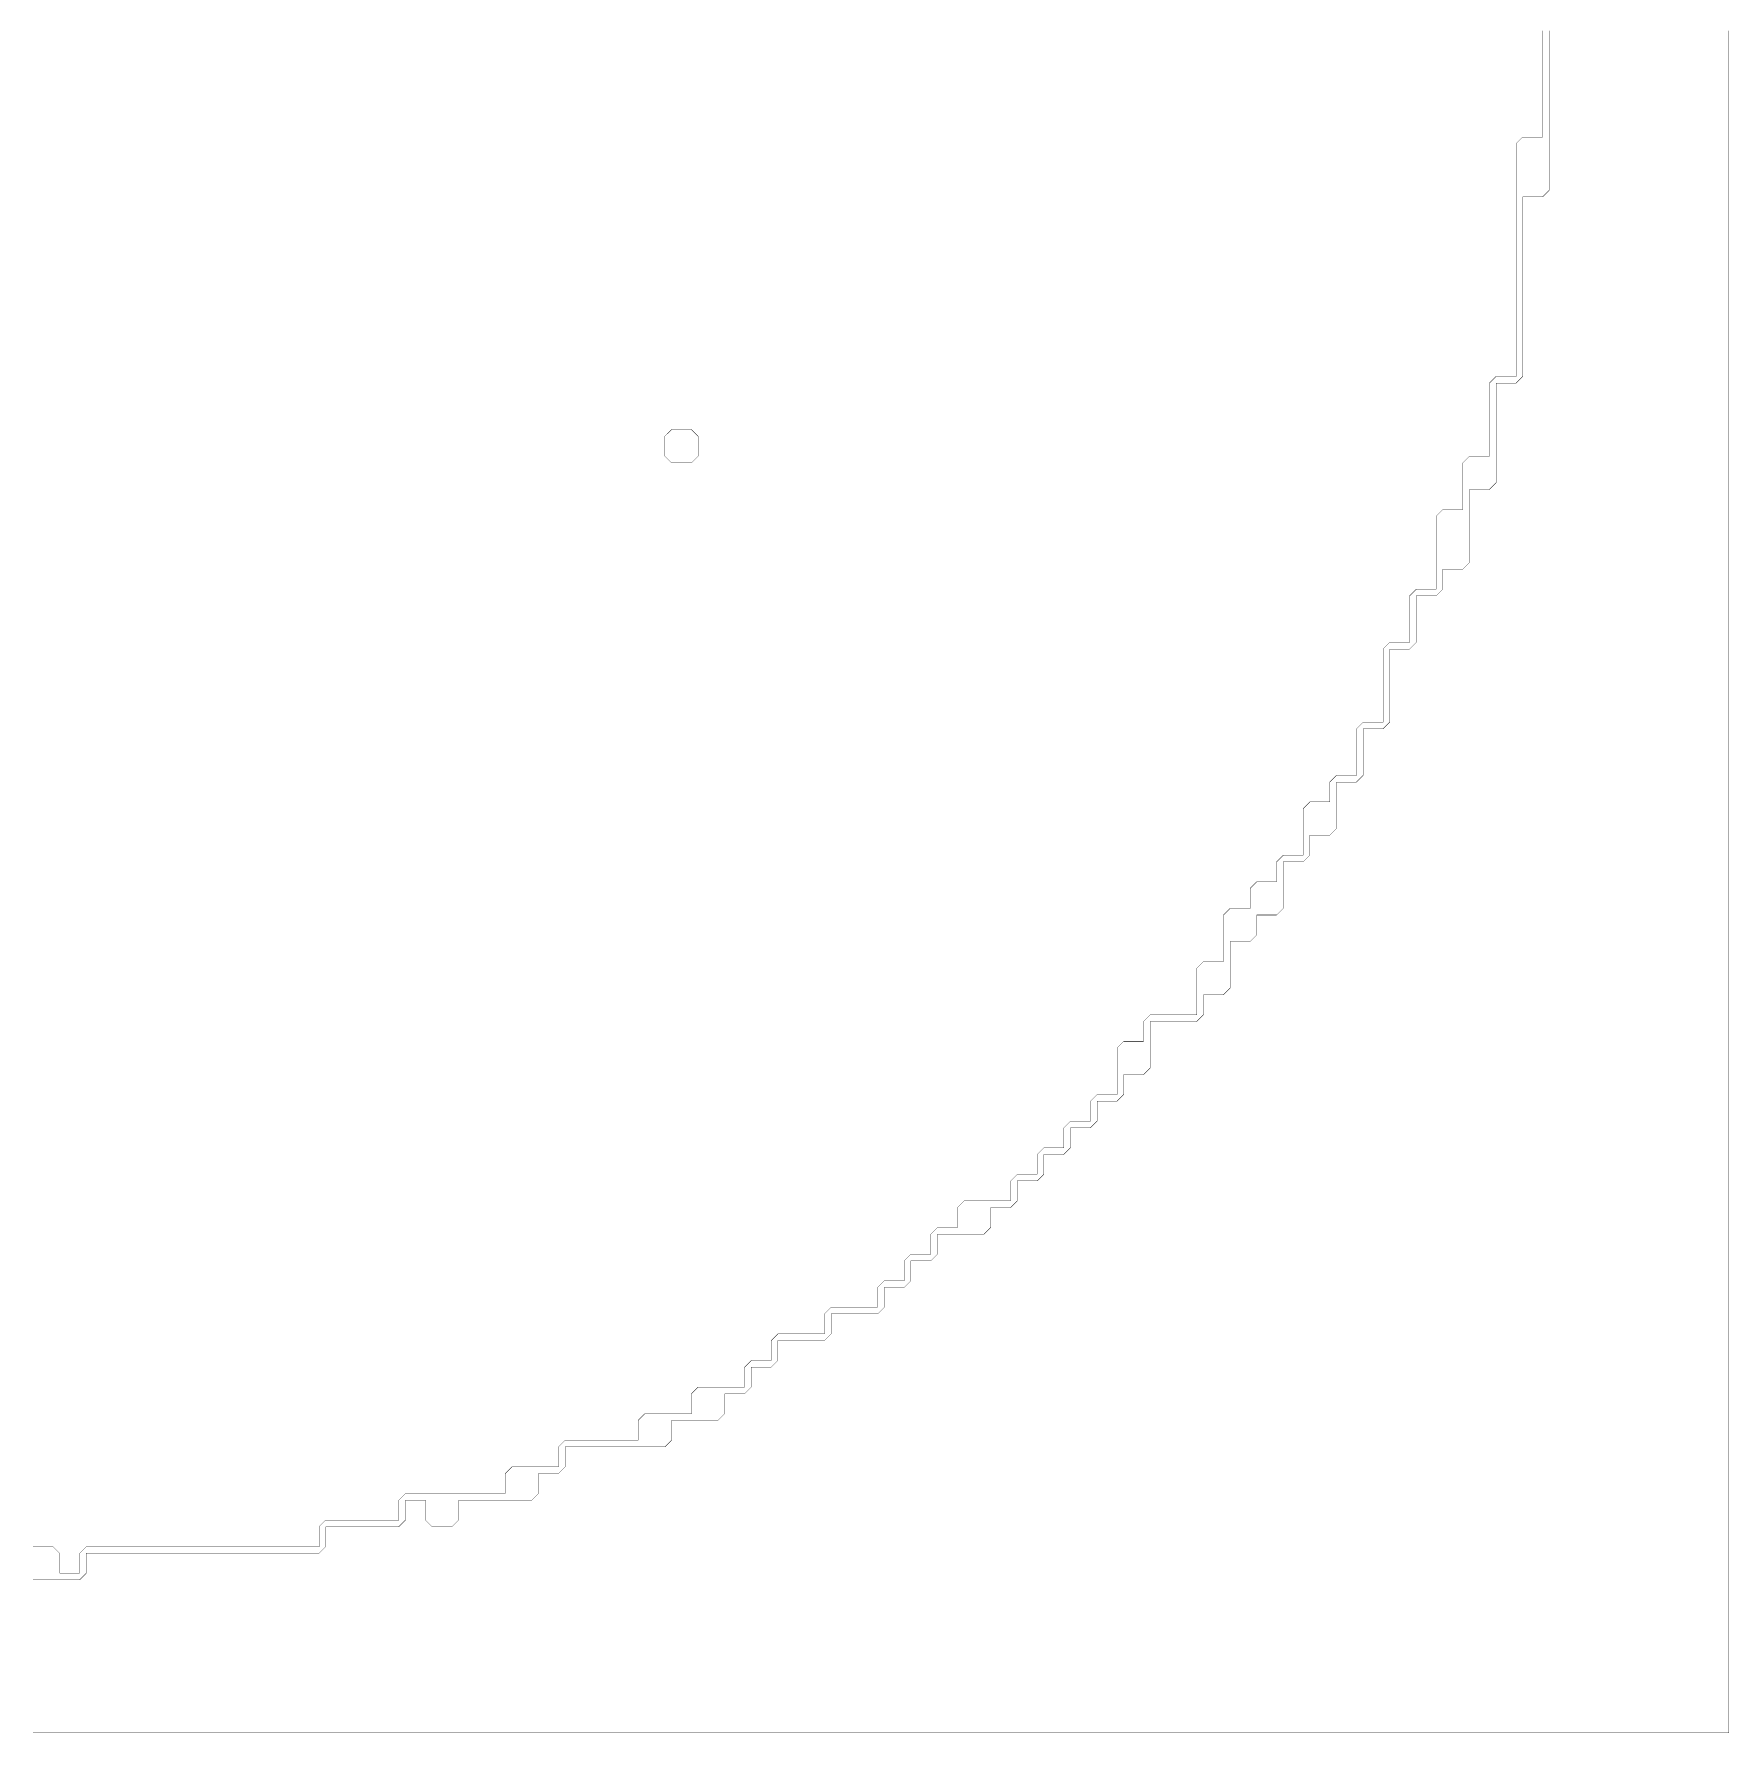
# Model space of a CAD drawing. Header units: metres. Extents: x 0 to 4990, y -4990 to 0.
# Drawn here: x 2501 to 4990, y -4990 to -2495 of the extents above; entities that cross this region are included whole.
import ezdxf

# ---------------------------------------------------------------- set-up
doc = ezdxf.new("R2010")
doc.units = ezdxf.units.M
doc.layers.add('conductor', color=1, linetype='Continuous')
doc.layers.add('substrate', color=5, linetype='Continuous')

msp = doc.modelspace()

# ---------------------------------------------------------------- linework, layer by layer
at = {"layer": 'conductor', "const_width": 0.5}
msp.add_lwpolyline([(2500, -4716.796875), (2509.765625, -4716.796875), (2519.53125, -4716.796875), (2529.296875, -4716.796875), (2539.0625, -4726.5625), (2539.0625, -4736.328125), (2539.0625, -4746.09375), (2539.0625, -4755.859375), (2548.828125, -4755.859375), (2558.59375, -4755.859375), (2568.359375, -4755.859375), (2568.359375, -4746.09375), (2568.359375, -4736.328125), (2568.359375, -4726.5625), (2578.125, -4716.796875), (2587.890625, -4716.796875), (2597.65625, -4716.796875), (2607.421875, -4716.796875), (2617.1875, -4716.796875), (2626.953125, -4716.796875), (2636.71875, -4716.796875), (2646.484375, -4716.796875), (2656.25, -4716.796875), (2666.015625, -4716.796875), (2675.78125, -4716.796875), (2685.546875, -4716.796875), (2695.3125, -4716.796875), (2705.078125, -4716.796875), (2714.84375, -4716.796875), (2724.609375, -4716.796875), (2734.375, -4716.796875), (2744.140625, -4716.796875), (2753.90625, -4716.796875), (2763.671875, -4716.796875), (2773.4375, -4716.796875), (2783.203125, -4716.796875), (2792.96875, -4716.796875), (2802.734375, -4716.796875), (2812.5, -4716.796875), (2822.265625, -4716.796875), (2832.03125, -4716.796875), (2841.796875, -4716.796875), (2851.5625, -4716.796875), (2861.328125, -4716.796875), (2871.09375, -4716.796875), (2880.859375, -4716.796875), (2890.625, -4716.796875), (2900.390625, -4716.796875), (2910.15625, -4716.796875), (2919.921875, -4716.796875), (2919.921875, -4707.03125), (2919.921875, -4697.265625), (2919.921875, -4687.5), (2929.6875, -4677.734375), (2939.453125, -4677.734375), (2949.21875, -4677.734375), (2958.984375, -4677.734375), (2968.75, -4677.734375), (2978.515625, -4677.734375), (2988.28125, -4677.734375), (2998.046875, -4677.734375), (3007.8125, -4677.734375), (3017.578125, -4677.734375), (3027.34375, -4677.734375), (3037.109375, -4677.734375), (3037.109375, -4667.96875), (3037.109375, -4658.203125), (3037.109375, -4648.4375), (3046.875, -4638.671875), (3056.640625, -4638.671875), (3066.40625, -4638.671875), (3076.171875, -4638.671875), (3085.9375, -4638.671875), (3095.703125, -4638.671875), (3105.46875, -4638.671875), (3115.234375, -4638.671875), (3125, -4638.671875), (3134.765625, -4638.671875), (3144.53125, -4638.671875), (3154.296875, -4638.671875), (3164.0625, -4638.671875), (3173.828125, -4638.671875), (3183.59375, -4638.671875), (3193.359375, -4638.671875), (3193.359375, -4628.90625), (3193.359375, -4619.140625), (3193.359375, -4609.375), (3203.125, -4599.609375), (3212.890625, -4599.609375), (3222.65625, -4599.609375), (3232.421875, -4599.609375), (3242.1875, -4599.609375), (3251.953125, -4599.609375), (3261.71875, -4599.609375), (3271.484375, -4599.609375), (3271.484375, -4589.84375), (3271.484375, -4580.078125), (3271.484375, -4570.3125), (3281.25, -4560.546875), (3291.015625, -4560.546875), (3300.78125, -4560.546875), (3310.546875, -4560.546875), (3320.3125, -4560.546875), (3330.078125, -4560.546875), (3339.84375, -4560.546875), (3349.609375, -4560.546875), (3359.375, -4560.546875), (3369.140625, -4560.546875), (3378.90625, -4560.546875), (3388.671875, -4560.546875), (3388.671875, -4550.78125), (3388.671875, -4541.015625), (3388.671875, -4531.25), (3398.4375, -4521.484375), (3408.203125, -4521.484375), (3417.96875, -4521.484375), (3427.734375, -4521.484375), (3437.5, -4521.484375), (3447.265625, -4521.484375), (3457.03125, -4521.484375), (3466.796875, -4521.484375), (3466.796875, -4511.71875), (3466.796875, -4501.953125), (3466.796875, -4492.1875), (3476.5625, -4482.421875), (3486.328125, -4482.421875), (3496.09375, -4482.421875), (3505.859375, -4482.421875), (3515.625, -4482.421875), (3525.390625, -4482.421875), (3535.15625, -4482.421875), (3544.921875, -4482.421875), (3544.921875, -4472.65625), (3544.921875, -4462.890625), (3544.921875, -4453.125), (3554.6875, -4443.359375), (3564.453125, -4443.359375), (3574.21875, -4443.359375), (3583.984375, -4443.359375), (3583.984375, -4433.59375), (3583.984375, -4423.828125), (3583.984375, -4414.0625), (3593.75, -4404.296875), (3603.515625, -4404.296875), (3613.28125, -4404.296875), (3623.046875, -4404.296875), (3632.8125, -4404.296875), (3642.578125, -4404.296875), (3652.34375, -4404.296875), (3662.109375, -4404.296875), (3662.109375, -4394.53125), (3662.109375, -4384.765625), (3662.109375, -4375), (3671.875, -4365.234375), (3681.640625, -4365.234375), (3691.40625, -4365.234375), (3701.171875, -4365.234375), (3710.9375, -4365.234375), (3720.703125, -4365.234375), (3730.46875, -4365.234375), (3740.234375, -4365.234375), (3740.234375, -4355.46875), (3740.234375, -4345.703125), (3740.234375, -4335.9375), (3750, -4326.171875), (3759.765625, -4326.171875), (3769.53125, -4326.171875), (3779.296875, -4326.171875), (3779.296875, -4316.40625), (3779.296875, -4306.640625), (3779.296875, -4296.875), (3789.0625, -4287.109375), (3798.828125, -4287.109375), (3808.59375, -4287.109375), (3818.359375, -4287.109375), (3818.359375, -4277.34375), (3818.359375, -4267.578125), (3818.359375, -4257.8125), (3828.125, -4248.046875), (3837.890625, -4248.046875), (3847.65625, -4248.046875), (3857.421875, -4248.046875), (3857.421875, -4238.28125), (3857.421875, -4228.515625), (3857.421875, -4218.75), (3867.1875, -4208.984375), (3876.953125, -4208.984375), (3886.71875, -4208.984375), (3896.484375, -4208.984375), (3906.25, -4208.984375), (3916.015625, -4208.984375), (3925.78125, -4208.984375), (3935.546875, -4208.984375), (3935.546875, -4199.21875), (3935.546875, -4189.453125), (3935.546875, -4179.6875), (3945.3125, -4169.921875), (3955.078125, -4169.921875), (3964.84375, -4169.921875), (3974.609375, -4169.921875), (3974.609375, -4160.15625), (3974.609375, -4150.390625), (3974.609375, -4140.625), (3984.375, -4130.859375), (3994.140625, -4130.859375), (4003.90625, -4130.859375), (4013.671875, -4130.859375), (4013.671875, -4121.09375), (4013.671875, -4111.328125), (4013.671875, -4101.5625), (4023.4375, -4091.796875), (4033.203125, -4091.796875), (4042.96875, -4091.796875), (4052.734375, -4091.796875), (4052.734375, -4082.03125), (4052.734375, -4072.265625), (4052.734375, -4062.5), (4062.5, -4052.734375), (4072.265625, -4052.734375), (4082.03125, -4052.734375), (4091.796875, -4052.734375), (4091.796875, -4042.96875), (4091.796875, -4033.203125), (4091.796875, -4023.4375), (4091.796875, -4013.671875), (4091.796875, -4003.90625), (4091.796875, -3994.140625), (4091.796875, -3984.375), (4101.5625, -3974.609375), (4111.328125, -3974.609375), (4121.09375, -3974.609375), (4130.859375, -3974.609375), (4130.859375, -3964.84375), (4130.859375, -3955.078125), (4130.859375, -3945.3125), (4140.625, -3935.546875), (4150.390625, -3935.546875), (4160.15625, -3935.546875), (4169.921875, -3935.546875), (4179.6875, -3935.546875), (4189.453125, -3935.546875), (4199.21875, -3935.546875), (4208.984375, -3935.546875), (4208.984375, -3925.78125), (4208.984375, -3916.015625), (4208.984375, -3906.25), (4208.984375, -3896.484375), (4208.984375, -3886.71875), (4208.984375, -3876.953125), (4208.984375, -3867.1875), (4218.75, -3857.421875), (4228.515625, -3857.421875), (4238.28125, -3857.421875), (4248.046875, -3857.421875), (4248.046875, -3847.65625), (4248.046875, -3837.890625), (4248.046875, -3828.125), (4248.046875, -3818.359375), (4248.046875, -3808.59375), (4248.046875, -3798.828125), (4248.046875, -3789.0625), (4257.8125, -3779.296875), (4267.578125, -3779.296875), (4277.34375, -3779.296875), (4287.109375, -3779.296875), (4287.109375, -3769.53125), (4287.109375, -3759.765625), (4287.109375, -3750), (4296.875, -3740.234375), (4306.640625, -3740.234375), (4316.40625, -3740.234375), (4326.171875, -3740.234375), (4326.171875, -3730.46875), (4326.171875, -3720.703125), (4326.171875, -3710.9375), (4335.9375, -3701.171875), (4345.703125, -3701.171875), (4355.46875, -3701.171875), (4365.234375, -3701.171875), (4365.234375, -3691.40625), (4365.234375, -3681.640625), (4365.234375, -3671.875), (4365.234375, -3662.109375), (4365.234375, -3652.34375), (4365.234375, -3642.578125), (4365.234375, -3632.8125), (4375, -3623.046875), (4384.765625, -3623.046875), (4394.53125, -3623.046875), (4404.296875, -3623.046875), (4404.296875, -3613.28125), (4404.296875, -3603.515625), (4404.296875, -3593.75), (4414.0625, -3583.984375), (4423.828125, -3583.984375), (4433.59375, -3583.984375), (4443.359375, -3583.984375), (4443.359375, -3574.21875), (4443.359375, -3564.453125), (4443.359375, -3554.6875), (4443.359375, -3544.921875), (4443.359375, -3535.15625), (4443.359375, -3525.390625), (4443.359375, -3515.625), (4453.125, -3505.859375), (4462.890625, -3505.859375), (4472.65625, -3505.859375), (4482.421875, -3505.859375), (4482.421875, -3496.09375), (4482.421875, -3486.328125), (4482.421875, -3476.5625), (4482.421875, -3466.796875), (4482.421875, -3457.03125), (4482.421875, -3447.265625), (4482.421875, -3437.5), (4482.421875, -3427.734375), (4482.421875, -3417.96875), (4482.421875, -3408.203125), (4482.421875, -3398.4375), (4492.1875, -3388.671875), (4501.953125, -3388.671875), (4511.71875, -3388.671875), (4521.484375, -3388.671875), (4521.484375, -3378.90625), (4521.484375, -3369.140625), (4521.484375, -3359.375), (4521.484375, -3349.609375), (4521.484375, -3339.84375), (4521.484375, -3330.078125), (4521.484375, -3320.3125), (4531.25, -3310.546875), (4541.015625, -3310.546875), (4550.78125, -3310.546875), (4560.546875, -3310.546875), (4560.546875, -3300.78125), (4560.546875, -3291.015625), (4560.546875, -3281.25), (4560.546875, -3271.484375), (4560.546875, -3261.71875), (4560.546875, -3251.953125), (4560.546875, -3242.1875), (4560.546875, -3232.421875), (4560.546875, -3222.65625), (4560.546875, -3212.890625), (4560.546875, -3203.125), (4570.3125, -3193.359375), (4580.078125, -3193.359375), (4589.84375, -3193.359375), (4599.609375, -3193.359375), (4599.609375, -3183.59375), (4599.609375, -3173.828125), (4599.609375, -3164.0625), (4599.609375, -3154.296875), (4599.609375, -3144.53125), (4599.609375, -3134.765625), (4599.609375, -3125), (4609.375, -3115.234375), (4619.140625, -3115.234375), (4628.90625, -3115.234375), (4638.671875, -3115.234375), (4638.671875, -3105.46875), (4638.671875, -3095.703125), (4638.671875, -3085.9375), (4638.671875, -3076.171875), (4638.671875, -3066.40625), (4638.671875, -3056.640625), (4638.671875, -3046.875), (4638.671875, -3037.109375), (4638.671875, -3027.34375), (4638.671875, -3017.578125), (4638.671875, -3007.8125), (4648.4375, -2998.046875), (4658.203125, -2998.046875), (4667.96875, -2998.046875), (4677.734375, -2998.046875), (4677.734375, -2988.28125), (4677.734375, -2978.515625), (4677.734375, -2968.75), (4677.734375, -2958.984375), (4677.734375, -2949.21875), (4677.734375, -2939.453125), (4677.734375, -2929.6875), (4677.734375, -2919.921875), (4677.734375, -2910.15625), (4677.734375, -2900.390625), (4677.734375, -2890.625), (4677.734375, -2880.859375), (4677.734375, -2871.09375), (4677.734375, -2861.328125), (4677.734375, -2851.5625), (4677.734375, -2841.796875), (4677.734375, -2832.03125), (4677.734375, -2822.265625), (4677.734375, -2812.5), (4677.734375, -2802.734375), (4677.734375, -2792.96875), (4677.734375, -2783.203125), (4677.734375, -2773.4375), (4677.734375, -2763.671875), (4677.734375, -2753.90625), (4677.734375, -2744.140625), (4677.734375, -2734.375), (4677.734375, -2724.609375), (4677.734375, -2714.84375), (4677.734375, -2705.078125), (4677.734375, -2695.3125), (4677.734375, -2685.546875), (4677.734375, -2675.78125), (4677.734375, -2666.015625), (4677.734375, -2656.25), (4687.5, -2646.484375), (4697.265625, -2646.484375), (4707.03125, -2646.484375), (4716.796875, -2646.484375), (4716.796875, -2636.71875), (4716.796875, -2626.953125), (4716.796875, -2617.1875), (4716.796875, -2607.421875), (4716.796875, -2597.65625), (4716.796875, -2587.890625), (4716.796875, -2578.125), (4716.796875, -2568.359375), (4716.796875, -2558.59375), (4716.796875, -2548.828125), (4716.796875, -2539.0625), (4716.796875, -2529.296875), (4716.796875, -2519.53125), (4716.796875, -2509.765625), (4716.796875, -2500), (4716.796875, -2490.234375)], dxfattribs=at)
msp.add_lwpolyline([(3427.734375, -3085.9375), (3437.5, -3076.171875), (3447.265625, -3076.171875), (3457.03125, -3076.171875), (3466.796875, -3076.171875), (3476.5625, -3085.9375), (3476.5625, -3095.703125), (3476.5625, -3105.46875), (3476.5625, -3115.234375), (3466.796875, -3125), (3457.03125, -3125), (3447.265625, -3125), (3437.5, -3125), (3427.734375, -3115.234375), (3427.734375, -3105.46875), (3427.734375, -3095.703125)], close=True, dxfattribs=at)
at = {"layer": 'substrate', "const_width": 0.5}
for points in [[(2500, -4990.234375), (2509.765625, -4990.234375), (2519.53125, -4990.234375), (2529.296875, -4990.234375), (2539.0625, -4990.234375), (2548.828125, -4990.234375), (2558.59375, -4990.234375), (2568.359375, -4990.234375), (2578.125, -4990.234375), (2587.890625, -4990.234375), (2597.65625, -4990.234375), (2607.421875, -4990.234375), (2617.1875, -4990.234375), (2626.953125, -4990.234375), (2636.71875, -4990.234375), (2646.484375, -4990.234375), (2656.25, -4990.234375), (2666.015625, -4990.234375), (2675.78125, -4990.234375), (2685.546875, -4990.234375), (2695.3125, -4990.234375), (2705.078125, -4990.234375), (2714.84375, -4990.234375), (2724.609375, -4990.234375), (2734.375, -4990.234375), (2744.140625, -4990.234375), (2753.90625, -4990.234375), (2763.671875, -4990.234375), (2773.4375, -4990.234375), (2783.203125, -4990.234375), (2792.96875, -4990.234375), (2802.734375, -4990.234375), (2812.5, -4990.234375), (2822.265625, -4990.234375), (2832.03125, -4990.234375), (2841.796875, -4990.234375), (2851.5625, -4990.234375), (2861.328125, -4990.234375), (2871.09375, -4990.234375), (2880.859375, -4990.234375), (2890.625, -4990.234375), (2900.390625, -4990.234375), (2910.15625, -4990.234375), (2919.921875, -4990.234375), (2929.6875, -4990.234375), (2939.453125, -4990.234375), (2949.21875, -4990.234375), (2958.984375, -4990.234375), (2968.75, -4990.234375), (2978.515625, -4990.234375), (2988.28125, -4990.234375), (2998.046875, -4990.234375), (3007.8125, -4990.234375), (3017.578125, -4990.234375), (3027.34375, -4990.234375), (3037.109375, -4990.234375), (3046.875, -4990.234375), (3056.640625, -4990.234375), (3066.40625, -4990.234375), (3076.171875, -4990.234375), (3085.9375, -4990.234375), (3095.703125, -4990.234375), (3105.46875, -4990.234375), (3115.234375, -4990.234375), (3125, -4990.234375), (3134.765625, -4990.234375), (3144.53125, -4990.234375), (3154.296875, -4990.234375), (3164.0625, -4990.234375), (3173.828125, -4990.234375), (3183.59375, -4990.234375), (3193.359375, -4990.234375), (3203.125, -4990.234375), (3212.890625, -4990.234375), (3222.65625, -4990.234375), (3232.421875, -4990.234375), (3242.1875, -4990.234375), (3251.953125, -4990.234375), (3261.71875, -4990.234375), (3271.484375, -4990.234375), (3281.25, -4990.234375), (3291.015625, -4990.234375), (3300.78125, -4990.234375), (3310.546875, -4990.234375), (3320.3125, -4990.234375), (3330.078125, -4990.234375), (3339.84375, -4990.234375), (3349.609375, -4990.234375), (3359.375, -4990.234375), (3369.140625, -4990.234375), (3378.90625, -4990.234375), (3388.671875, -4990.234375), (3398.4375, -4990.234375), (3408.203125, -4990.234375), (3417.96875, -4990.234375), (3427.734375, -4990.234375), (3437.5, -4990.234375), (3447.265625, -4990.234375), (3457.03125, -4990.234375), (3466.796875, -4990.234375), (3476.5625, -4990.234375), (3486.328125, -4990.234375), (3496.09375, -4990.234375), (3505.859375, -4990.234375), (3515.625, -4990.234375), (3525.390625, -4990.234375), (3535.15625, -4990.234375), (3544.921875, -4990.234375), (3554.6875, -4990.234375), (3564.453125, -4990.234375), (3574.21875, -4990.234375), (3583.984375, -4990.234375), (3593.75, -4990.234375), (3603.515625, -4990.234375), (3613.28125, -4990.234375), (3623.046875, -4990.234375), (3632.8125, -4990.234375), (3642.578125, -4990.234375), (3652.34375, -4990.234375), (3662.109375, -4990.234375), (3671.875, -4990.234375), (3681.640625, -4990.234375), (3691.40625, -4990.234375), (3701.171875, -4990.234375), (3710.9375, -4990.234375), (3720.703125, -4990.234375), (3730.46875, -4990.234375), (3740.234375, -4990.234375), (3750, -4990.234375), (3759.765625, -4990.234375), (3769.53125, -4990.234375), (3779.296875, -4990.234375), (3789.0625, -4990.234375), (3798.828125, -4990.234375), (3808.59375, -4990.234375), (3818.359375, -4990.234375), (3828.125, -4990.234375), (3837.890625, -4990.234375), (3847.65625, -4990.234375), (3857.421875, -4990.234375), (3867.1875, -4990.234375), (3876.953125, -4990.234375), (3886.71875, -4990.234375), (3896.484375, -4990.234375), (3906.25, -4990.234375), (3916.015625, -4990.234375), (3925.78125, -4990.234375), (3935.546875, -4990.234375), (3945.3125, -4990.234375), (3955.078125, -4990.234375), (3964.84375, -4990.234375), (3974.609375, -4990.234375), (3984.375, -4990.234375), (3994.140625, -4990.234375), (4003.90625, -4990.234375), (4013.671875, -4990.234375), (4023.4375, -4990.234375), (4033.203125, -4990.234375), (4042.96875, -4990.234375), (4052.734375, -4990.234375), (4062.5, -4990.234375), (4072.265625, -4990.234375), (4082.03125, -4990.234375), (4091.796875, -4990.234375), (4101.5625, -4990.234375), (4111.328125, -4990.234375), (4121.09375, -4990.234375), (4130.859375, -4990.234375), (4140.625, -4990.234375), (4150.390625, -4990.234375), (4160.15625, -4990.234375), (4169.921875, -4990.234375), (4179.6875, -4990.234375), (4189.453125, -4990.234375), (4199.21875, -4990.234375), (4208.984375, -4990.234375), (4218.75, -4990.234375), (4228.515625, -4990.234375), (4238.28125, -4990.234375), (4248.046875, -4990.234375), (4257.8125, -4990.234375), (4267.578125, -4990.234375), (4277.34375, -4990.234375), (4287.109375, -4990.234375), (4296.875, -4990.234375), (4306.640625, -4990.234375), (4316.40625, -4990.234375), (4326.171875, -4990.234375), (4335.9375, -4990.234375), (4345.703125, -4990.234375), (4355.46875, -4990.234375), (4365.234375, -4990.234375), (4375, -4990.234375), (4384.765625, -4990.234375), (4394.53125, -4990.234375), (4404.296875, -4990.234375), (4414.0625, -4990.234375), (4423.828125, -4990.234375), (4433.59375, -4990.234375), (4443.359375, -4990.234375), (4453.125, -4990.234375), (4462.890625, -4990.234375), (4472.65625, -4990.234375), (4482.421875, -4990.234375), (4492.1875, -4990.234375), (4501.953125, -4990.234375), (4511.71875, -4990.234375), (4521.484375, -4990.234375), (4531.25, -4990.234375), (4541.015625, -4990.234375), (4550.78125, -4990.234375), (4560.546875, -4990.234375), (4570.3125, -4990.234375), (4580.078125, -4990.234375), (4589.84375, -4990.234375), (4599.609375, -4990.234375), (4609.375, -4990.234375), (4619.140625, -4990.234375), (4628.90625, -4990.234375), (4638.671875, -4990.234375), (4648.4375, -4990.234375), (4658.203125, -4990.234375), (4667.96875, -4990.234375), (4677.734375, -4990.234375), (4687.5, -4990.234375), (4697.265625, -4990.234375), (4707.03125, -4990.234375), (4716.796875, -4990.234375), (4726.5625, -4990.234375), (4736.328125, -4990.234375), (4746.09375, -4990.234375), (4755.859375, -4990.234375), (4765.625, -4990.234375), (4775.390625, -4990.234375), (4785.15625, -4990.234375), (4794.921875, -4990.234375), (4804.6875, -4990.234375), (4814.453125, -4990.234375), (4824.21875, -4990.234375), (4833.984375, -4990.234375), (4843.75, -4990.234375), (4853.515625, -4990.234375), (4863.28125, -4990.234375), (4873.046875, -4990.234375), (4882.8125, -4990.234375), (4892.578125, -4990.234375), (4902.34375, -4990.234375), (4912.109375, -4990.234375), (4921.875, -4990.234375), (4931.640625, -4990.234375), (4941.40625, -4990.234375), (4951.171875, -4990.234375), (4960.9375, -4990.234375), (4970.703125, -4990.234375), (4980.46875, -4990.234375), (4990.234375, -4990.234375), (4990.234375, -4980.46875), (4990.234375, -4970.703125), (4990.234375, -4960.9375), (4990.234375, -4951.171875), (4990.234375, -4941.40625), (4990.234375, -4931.640625), (4990.234375, -4921.875), (4990.234375, -4912.109375), (4990.234375, -4902.34375), (4990.234375, -4892.578125), (4990.234375, -4882.8125), (4990.234375, -4873.046875), (4990.234375, -4863.28125), (4990.234375, -4853.515625), (4990.234375, -4843.75), (4990.234375, -4833.984375), (4990.234375, -4824.21875), (4990.234375, -4814.453125), (4990.234375, -4804.6875), (4990.234375, -4794.921875), (4990.234375, -4785.15625), (4990.234375, -4775.390625), (4990.234375, -4765.625), (4990.234375, -4755.859375), (4990.234375, -4746.09375), (4990.234375, -4736.328125), (4990.234375, -4726.5625), (4990.234375, -4716.796875), (4990.234375, -4707.03125), (4990.234375, -4697.265625), (4990.234375, -4687.5), (4990.234375, -4677.734375), (4990.234375, -4667.96875), (4990.234375, -4658.203125), (4990.234375, -4648.4375), (4990.234375, -4638.671875), (4990.234375, -4628.90625), (4990.234375, -4619.140625), (4990.234375, -4609.375), (4990.234375, -4599.609375), (4990.234375, -4589.84375), (4990.234375, -4580.078125), (4990.234375, -4570.3125), (4990.234375, -4560.546875), (4990.234375, -4550.78125), (4990.234375, -4541.015625), (4990.234375, -4531.25), (4990.234375, -4521.484375), (4990.234375, -4511.71875), (4990.234375, -4501.953125), (4990.234375, -4492.1875), (4990.234375, -4482.421875), (4990.234375, -4472.65625), (4990.234375, -4462.890625), (4990.234375, -4453.125), (4990.234375, -4443.359375), (4990.234375, -4433.59375), (4990.234375, -4423.828125), (4990.234375, -4414.0625), (4990.234375, -4404.296875), (4990.234375, -4394.53125), (4990.234375, -4384.765625), (4990.234375, -4375), (4990.234375, -4365.234375), (4990.234375, -4355.46875), (4990.234375, -4345.703125), (4990.234375, -4335.9375), (4990.234375, -4326.171875), (4990.234375, -4316.40625), (4990.234375, -4306.640625), (4990.234375, -4296.875), (4990.234375, -4287.109375), (4990.234375, -4277.34375), (4990.234375, -4267.578125), (4990.234375, -4257.8125), (4990.234375, -4248.046875), (4990.234375, -4238.28125), (4990.234375, -4228.515625), (4990.234375, -4218.75), (4990.234375, -4208.984375), (4990.234375, -4199.21875), (4990.234375, -4189.453125), (4990.234375, -4179.6875), (4990.234375, -4169.921875), (4990.234375, -4160.15625), (4990.234375, -4150.390625), (4990.234375, -4140.625), (4990.234375, -4130.859375), (4990.234375, -4121.09375), (4990.234375, -4111.328125), (4990.234375, -4101.5625), (4990.234375, -4091.796875), (4990.234375, -4082.03125), (4990.234375, -4072.265625), (4990.234375, -4062.5), (4990.234375, -4052.734375), (4990.234375, -4042.96875), (4990.234375, -4033.203125), (4990.234375, -4023.4375), (4990.234375, -4013.671875), (4990.234375, -4003.90625), (4990.234375, -3994.140625), (4990.234375, -3984.375), (4990.234375, -3974.609375), (4990.234375, -3964.84375), (4990.234375, -3955.078125), (4990.234375, -3945.3125), (4990.234375, -3935.546875), (4990.234375, -3925.78125), (4990.234375, -3916.015625), (4990.234375, -3906.25), (4990.234375, -3896.484375), (4990.234375, -3886.71875), (4990.234375, -3876.953125), (4990.234375, -3867.1875), (4990.234375, -3857.421875), (4990.234375, -3847.65625), (4990.234375, -3837.890625), (4990.234375, -3828.125), (4990.234375, -3818.359375), (4990.234375, -3808.59375), (4990.234375, -3798.828125), (4990.234375, -3789.0625), (4990.234375, -3779.296875), (4990.234375, -3769.53125), (4990.234375, -3759.765625), (4990.234375, -3750), (4990.234375, -3740.234375), (4990.234375, -3730.46875), (4990.234375, -3720.703125), (4990.234375, -3710.9375), (4990.234375, -3701.171875), (4990.234375, -3691.40625), (4990.234375, -3681.640625), (4990.234375, -3671.875), (4990.234375, -3662.109375), (4990.234375, -3652.34375), (4990.234375, -3642.578125), (4990.234375, -3632.8125), (4990.234375, -3623.046875), (4990.234375, -3613.28125), (4990.234375, -3603.515625), (4990.234375, -3593.75), (4990.234375, -3583.984375), (4990.234375, -3574.21875), (4990.234375, -3564.453125), (4990.234375, -3554.6875), (4990.234375, -3544.921875), (4990.234375, -3535.15625), (4990.234375, -3525.390625), (4990.234375, -3515.625), (4990.234375, -3505.859375), (4990.234375, -3496.09375), (4990.234375, -3486.328125), (4990.234375, -3476.5625), (4990.234375, -3466.796875), (4990.234375, -3457.03125), (4990.234375, -3447.265625), (4990.234375, -3437.5), (4990.234375, -3427.734375), (4990.234375, -3417.96875), (4990.234375, -3408.203125), (4990.234375, -3398.4375), (4990.234375, -3388.671875), (4990.234375, -3378.90625), (4990.234375, -3369.140625), (4990.234375, -3359.375), (4990.234375, -3349.609375), (4990.234375, -3339.84375), (4990.234375, -3330.078125), (4990.234375, -3320.3125), (4990.234375, -3310.546875), (4990.234375, -3300.78125), (4990.234375, -3291.015625), (4990.234375, -3281.25), (4990.234375, -3271.484375), (4990.234375, -3261.71875), (4990.234375, -3251.953125), (4990.234375, -3242.1875), (4990.234375, -3232.421875), (4990.234375, -3222.65625), (4990.234375, -3212.890625), (4990.234375, -3203.125), (4990.234375, -3193.359375), (4990.234375, -3183.59375), (4990.234375, -3173.828125), (4990.234375, -3164.0625), (4990.234375, -3154.296875), (4990.234375, -3144.53125), (4990.234375, -3134.765625), (4990.234375, -3125), (4990.234375, -3115.234375), (4990.234375, -3105.46875), (4990.234375, -3095.703125), (4990.234375, -3085.9375), (4990.234375, -3076.171875), (4990.234375, -3066.40625), (4990.234375, -3056.640625), (4990.234375, -3046.875), (4990.234375, -3037.109375), (4990.234375, -3027.34375), (4990.234375, -3017.578125), (4990.234375, -3007.8125), (4990.234375, -2998.046875), (4990.234375, -2988.28125), (4990.234375, -2978.515625), (4990.234375, -2968.75), (4990.234375, -2958.984375), (4990.234375, -2949.21875), (4990.234375, -2939.453125), (4990.234375, -2929.6875), (4990.234375, -2919.921875), (4990.234375, -2910.15625), (4990.234375, -2900.390625), (4990.234375, -2890.625), (4990.234375, -2880.859375), (4990.234375, -2871.09375), (4990.234375, -2861.328125), (4990.234375, -2851.5625), (4990.234375, -2841.796875), (4990.234375, -2832.03125), (4990.234375, -2822.265625), (4990.234375, -2812.5), (4990.234375, -2802.734375), (4990.234375, -2792.96875), (4990.234375, -2783.203125), (4990.234375, -2773.4375), (4990.234375, -2763.671875), (4990.234375, -2753.90625), (4990.234375, -2744.140625), (4990.234375, -2734.375), (4990.234375, -2724.609375), (4990.234375, -2714.84375), (4990.234375, -2705.078125), (4990.234375, -2695.3125), (4990.234375, -2685.546875), (4990.234375, -2675.78125), (4990.234375, -2666.015625), (4990.234375, -2656.25), (4990.234375, -2646.484375), (4990.234375, -2636.71875), (4990.234375, -2626.953125), (4990.234375, -2617.1875), (4990.234375, -2607.421875), (4990.234375, -2597.65625), (4990.234375, -2587.890625), (4990.234375, -2578.125), (4990.234375, -2568.359375), (4990.234375, -2558.59375), (4990.234375, -2548.828125), (4990.234375, -2539.0625), (4990.234375, -2529.296875), (4990.234375, -2519.53125), (4990.234375, -2509.765625), (4990.234375, -2500), (4990.234375, -2490.234375)], [(4726.5625, -2490.234375), (4726.5625, -2500), (4726.5625, -2509.765625), (4726.5625, -2519.53125), (4726.5625, -2529.296875), (4726.5625, -2539.0625), (4726.5625, -2548.828125), (4726.5625, -2558.59375), (4726.5625, -2568.359375), (4726.5625, -2578.125), (4726.5625, -2587.890625), (4726.5625, -2597.65625), (4726.5625, -2607.421875), (4726.5625, -2617.1875), (4726.5625, -2626.953125), (4726.5625, -2636.71875), (4726.5625, -2646.484375), (4726.5625, -2656.25), (4726.5625, -2666.015625), (4726.5625, -2675.78125), (4726.5625, -2685.546875), (4726.5625, -2695.3125), (4726.5625, -2705.078125), (4726.5625, -2714.84375), (4726.5625, -2724.609375), (4716.796875, -2734.375), (4707.03125, -2734.375), (4697.265625, -2734.375), (4687.5, -2734.375), (4687.5, -2744.140625), (4687.5, -2753.90625), (4687.5, -2763.671875), (4687.5, -2773.4375), (4687.5, -2783.203125), (4687.5, -2792.96875), (4687.5, -2802.734375), (4687.5, -2812.5), (4687.5, -2822.265625), (4687.5, -2832.03125), (4687.5, -2841.796875), (4687.5, -2851.5625), (4687.5, -2861.328125), (4687.5, -2871.09375), (4687.5, -2880.859375), (4687.5, -2890.625), (4687.5, -2900.390625), (4687.5, -2910.15625), (4687.5, -2919.921875), (4687.5, -2929.6875), (4687.5, -2939.453125), (4687.5, -2949.21875), (4687.5, -2958.984375), (4687.5, -2968.75), (4687.5, -2978.515625), (4687.5, -2988.28125), (4687.5, -2998.046875), (4677.734375, -3007.8125), (4667.96875, -3007.8125), (4658.203125, -3007.8125), (4648.4375, -3007.8125), (4648.4375, -3017.578125), (4648.4375, -3027.34375), (4648.4375, -3037.109375), (4648.4375, -3046.875), (4648.4375, -3056.640625), (4648.4375, -3066.40625), (4648.4375, -3076.171875), (4648.4375, -3085.9375), (4648.4375, -3095.703125), (4648.4375, -3105.46875), (4648.4375, -3115.234375), (4648.4375, -3125), (4648.4375, -3134.765625), (4648.4375, -3144.53125), (4648.4375, -3154.296875), (4638.671875, -3164.0625), (4628.90625, -3164.0625), (4619.140625, -3164.0625), (4609.375, -3164.0625), (4609.375, -3173.828125), (4609.375, -3183.59375), (4609.375, -3193.359375), (4609.375, -3203.125), (4609.375, -3212.890625), (4609.375, -3222.65625), (4609.375, -3232.421875), (4609.375, -3242.1875), (4609.375, -3251.953125), (4609.375, -3261.71875), (4609.375, -3271.484375), (4599.609375, -3281.25), (4589.84375, -3281.25), (4580.078125, -3281.25), (4570.3125, -3281.25), (4570.3125, -3291.015625), (4570.3125, -3300.78125), (4570.3125, -3310.546875), (4560.546875, -3320.3125), (4550.78125, -3320.3125), (4541.015625, -3320.3125), (4531.25, -3320.3125), (4531.25, -3330.078125), (4531.25, -3339.84375), (4531.25, -3349.609375), (4531.25, -3359.375), (4531.25, -3369.140625), (4531.25, -3378.90625), (4531.25, -3388.671875), (4521.484375, -3398.4375), (4511.71875, -3398.4375), (4501.953125, -3398.4375), (4492.1875, -3398.4375), (4492.1875, -3408.203125), (4492.1875, -3417.96875), (4492.1875, -3427.734375), (4492.1875, -3437.5), (4492.1875, -3447.265625), (4492.1875, -3457.03125), (4492.1875, -3466.796875), (4492.1875, -3476.5625), (4492.1875, -3486.328125), (4492.1875, -3496.09375), (4492.1875, -3505.859375), (4482.421875, -3515.625), (4472.65625, -3515.625), (4462.890625, -3515.625), (4453.125, -3515.625), (4453.125, -3525.390625), (4453.125, -3535.15625), (4453.125, -3544.921875), (4453.125, -3554.6875), (4453.125, -3564.453125), (4453.125, -3574.21875), (4453.125, -3583.984375), (4443.359375, -3593.75), (4433.59375, -3593.75), (4423.828125, -3593.75), (4414.0625, -3593.75), (4414.0625, -3603.515625), (4414.0625, -3613.28125), (4414.0625, -3623.046875), (4414.0625, -3632.8125), (4414.0625, -3642.578125), (4414.0625, -3652.34375), (4414.0625, -3662.109375), (4404.296875, -3671.875), (4394.53125, -3671.875), (4384.765625, -3671.875), (4375, -3671.875), (4375, -3681.640625), (4375, -3691.40625), (4375, -3701.171875), (4365.234375, -3710.9375), (4355.46875, -3710.9375), (4345.703125, -3710.9375), (4335.9375, -3710.9375), (4335.9375, -3720.703125), (4335.9375, -3730.46875), (4335.9375, -3740.234375), (4335.9375, -3750), (4335.9375, -3759.765625), (4335.9375, -3769.53125), (4335.9375, -3779.296875), (4326.171875, -3789.0625), (4316.40625, -3789.0625), (4306.640625, -3789.0625), (4296.875, -3789.0625), (4296.875, -3798.828125), (4296.875, -3808.59375), (4296.875, -3818.359375), (4287.109375, -3828.125), (4277.34375, -3828.125), (4267.578125, -3828.125), (4257.8125, -3828.125), (4257.8125, -3837.890625), (4257.8125, -3847.65625), (4257.8125, -3857.421875), (4257.8125, -3867.1875), (4257.8125, -3876.953125), (4257.8125, -3886.71875), (4257.8125, -3896.484375), (4248.046875, -3906.25), (4238.28125, -3906.25), (4228.515625, -3906.25), (4218.75, -3906.25), (4218.75, -3916.015625), (4218.75, -3925.78125), (4218.75, -3935.546875), (4208.984375, -3945.3125), (4199.21875, -3945.3125), (4189.453125, -3945.3125), (4179.6875, -3945.3125), (4169.921875, -3945.3125), (4160.15625, -3945.3125), (4150.390625, -3945.3125), (4140.625, -3945.3125), (4140.625, -3955.078125), (4140.625, -3964.84375), (4140.625, -3974.609375), (4140.625, -3984.375), (4140.625, -3994.140625), (4140.625, -4003.90625), (4140.625, -4013.671875), (4130.859375, -4023.4375), (4121.09375, -4023.4375), (4111.328125, -4023.4375), (4101.5625, -4023.4375), (4101.5625, -4033.203125), (4101.5625, -4042.96875), (4101.5625, -4052.734375), (4091.796875, -4062.5), (4082.03125, -4062.5), (4072.265625, -4062.5), (4062.5, -4062.5), (4062.5, -4072.265625), (4062.5, -4082.03125), (4062.5, -4091.796875), (4052.734375, -4101.5625), (4042.96875, -4101.5625), (4033.203125, -4101.5625), (4023.4375, -4101.5625), (4023.4375, -4111.328125), (4023.4375, -4121.09375), (4023.4375, -4130.859375), (4013.671875, -4140.625), (4003.90625, -4140.625), (3994.140625, -4140.625), (3984.375, -4140.625), (3984.375, -4150.390625), (3984.375, -4160.15625), (3984.375, -4169.921875), (3974.609375, -4179.6875), (3964.84375, -4179.6875), (3955.078125, -4179.6875), (3945.3125, -4179.6875), (3945.3125, -4189.453125), (3945.3125, -4199.21875), (3945.3125, -4208.984375), (3935.546875, -4218.75), (3925.78125, -4218.75), (3916.015625, -4218.75), (3906.25, -4218.75), (3906.25, -4228.515625), (3906.25, -4238.28125), (3906.25, -4248.046875), (3896.484375, -4257.8125), (3886.71875, -4257.8125), (3876.953125, -4257.8125), (3867.1875, -4257.8125), (3857.421875, -4257.8125), (3847.65625, -4257.8125), (3837.890625, -4257.8125), (3828.125, -4257.8125), (3828.125, -4267.578125), (3828.125, -4277.34375), (3828.125, -4287.109375), (3818.359375, -4296.875), (3808.59375, -4296.875), (3798.828125, -4296.875), (3789.0625, -4296.875), (3789.0625, -4306.640625), (3789.0625, -4316.40625), (3789.0625, -4326.171875), (3779.296875, -4335.9375), (3769.53125, -4335.9375), (3759.765625, -4335.9375), (3750, -4335.9375), (3750, -4345.703125), (3750, -4355.46875), (3750, -4365.234375), (3740.234375, -4375), (3730.46875, -4375), (3720.703125, -4375), (3710.9375, -4375), (3701.171875, -4375), (3691.40625, -4375), (3681.640625, -4375), (3671.875, -4375), (3671.875, -4384.765625), (3671.875, -4394.53125), (3671.875, -4404.296875), (3662.109375, -4414.0625), (3652.34375, -4414.0625), (3642.578125, -4414.0625), (3632.8125, -4414.0625), (3623.046875, -4414.0625), (3613.28125, -4414.0625), (3603.515625, -4414.0625), (3593.75, -4414.0625), (3593.75, -4423.828125), (3593.75, -4433.59375), (3593.75, -4443.359375), (3583.984375, -4453.125), (3574.21875, -4453.125), (3564.453125, -4453.125), (3554.6875, -4453.125), (3554.6875, -4462.890625), (3554.6875, -4472.65625), (3554.6875, -4482.421875), (3544.921875, -4492.1875), (3535.15625, -4492.1875), (3525.390625, -4492.1875), (3515.625, -4492.1875), (3515.625, -4501.953125), (3515.625, -4511.71875), (3515.625, -4521.484375), (3505.859375, -4531.25), (3496.09375, -4531.25), (3486.328125, -4531.25), (3476.5625, -4531.25), (3466.796875, -4531.25), (3457.03125, -4531.25), (3447.265625, -4531.25), (3437.5, -4531.25), (3437.5, -4541.015625), (3437.5, -4550.78125), (3437.5, -4560.546875), (3427.734375, -4570.3125), (3417.96875, -4570.3125), (3408.203125, -4570.3125), (3398.4375, -4570.3125), (3388.671875, -4570.3125), (3378.90625, -4570.3125), (3369.140625, -4570.3125), (3359.375, -4570.3125), (3349.609375, -4570.3125), (3339.84375, -4570.3125), (3330.078125, -4570.3125), (3320.3125, -4570.3125), (3310.546875, -4570.3125), (3300.78125, -4570.3125), (3291.015625, -4570.3125), (3281.25, -4570.3125), (3281.25, -4580.078125), (3281.25, -4589.84375), (3281.25, -4599.609375), (3271.484375, -4609.375), (3261.71875, -4609.375), (3251.953125, -4609.375), (3242.1875, -4609.375), (3242.1875, -4619.140625), (3242.1875, -4628.90625), (3242.1875, -4638.671875), (3232.421875, -4648.4375), (3222.65625, -4648.4375), (3212.890625, -4648.4375), (3203.125, -4648.4375), (3193.359375, -4648.4375), (3183.59375, -4648.4375), (3173.828125, -4648.4375), (3164.0625, -4648.4375), (3154.296875, -4648.4375), (3144.53125, -4648.4375), (3134.765625, -4648.4375), (3125, -4648.4375), (3125, -4658.203125), (3125, -4667.96875), (3125, -4677.734375), (3115.234375, -4687.5), (3105.46875, -4687.5), (3095.703125, -4687.5), (3085.9375, -4687.5), (3076.171875, -4677.734375), (3076.171875, -4667.96875), (3076.171875, -4658.203125), (3076.171875, -4648.4375), (3066.40625, -4648.4375), (3056.640625, -4648.4375), (3046.875, -4648.4375), (3046.875, -4658.203125), (3046.875, -4667.96875), (3046.875, -4677.734375), (3037.109375, -4687.5), (3027.34375, -4687.5), (3017.578125, -4687.5), (3007.8125, -4687.5), (2998.046875, -4687.5), (2988.28125, -4687.5), (2978.515625, -4687.5), (2968.75, -4687.5), (2958.984375, -4687.5), (2949.21875, -4687.5), (2939.453125, -4687.5), (2929.6875, -4687.5), (2929.6875, -4697.265625), (2929.6875, -4707.03125), (2929.6875, -4716.796875), (2919.921875, -4726.5625), (2910.15625, -4726.5625), (2900.390625, -4726.5625), (2890.625, -4726.5625), (2880.859375, -4726.5625), (2871.09375, -4726.5625), (2861.328125, -4726.5625), (2851.5625, -4726.5625), (2841.796875, -4726.5625), (2832.03125, -4726.5625), (2822.265625, -4726.5625), (2812.5, -4726.5625), (2802.734375, -4726.5625), (2792.96875, -4726.5625), (2783.203125, -4726.5625), (2773.4375, -4726.5625), (2763.671875, -4726.5625), (2753.90625, -4726.5625), (2744.140625, -4726.5625), (2734.375, -4726.5625), (2724.609375, -4726.5625), (2714.84375, -4726.5625), (2705.078125, -4726.5625), (2695.3125, -4726.5625), (2685.546875, -4726.5625), (2675.78125, -4726.5625), (2666.015625, -4726.5625), (2656.25, -4726.5625), (2646.484375, -4726.5625), (2636.71875, -4726.5625), (2626.953125, -4726.5625), (2617.1875, -4726.5625), (2607.421875, -4726.5625), (2597.65625, -4726.5625), (2587.890625, -4726.5625), (2578.125, -4726.5625), (2578.125, -4736.328125), (2578.125, -4746.09375), (2578.125, -4755.859375), (2568.359375, -4765.625), (2558.59375, -4765.625), (2548.828125, -4765.625), (2539.0625, -4765.625), (2529.296875, -4765.625), (2519.53125, -4765.625), (2509.765625, -4765.625), (2500, -4765.625)]]:
    msp.add_lwpolyline(points, dxfattribs=at)

doc.saveas('drawing.dxf')
